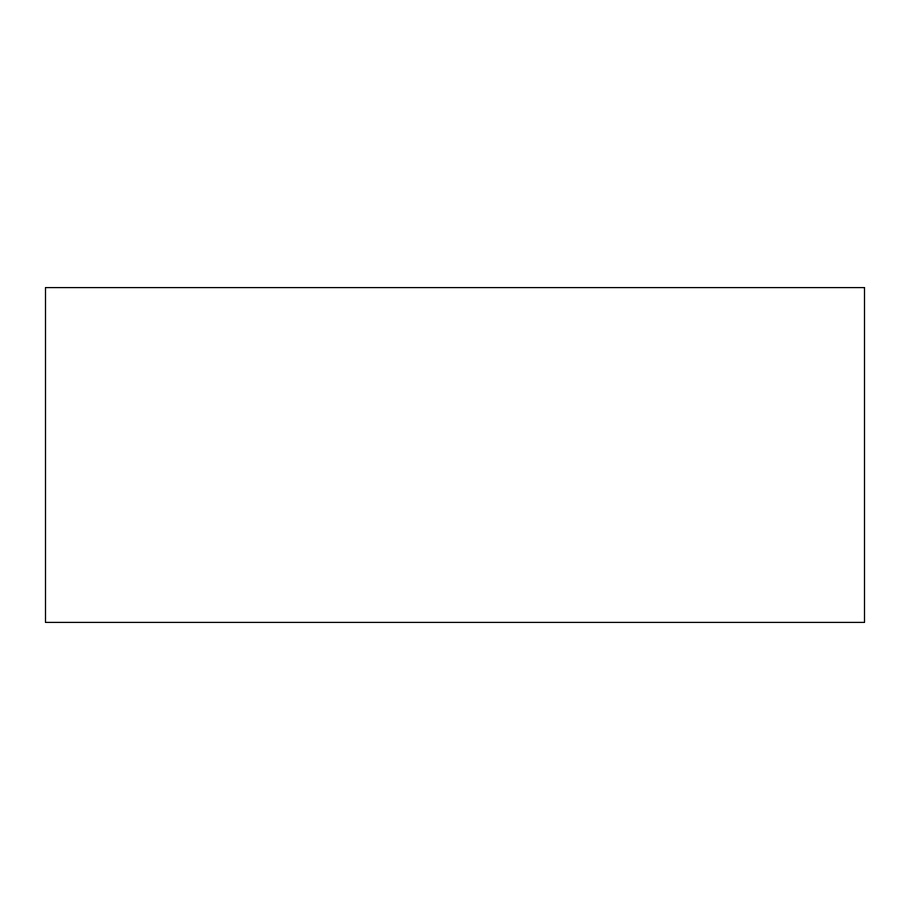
<?xml version="1.0" encoding="UTF-8"?>
<svg xmlns="http://www.w3.org/2000/svg" width="910" height="910" viewBox="0 0 910 910"><rect width="100%" height="100%" fill="white"/><g stroke="black" fill="none" stroke-linecap="round" stroke-linejoin="round"><path stroke-width="1.36" d="M864.5 287.594L45.5 287.594L45.5 622.406L864.5 622.406L864.5 287.594"/></g></svg>
